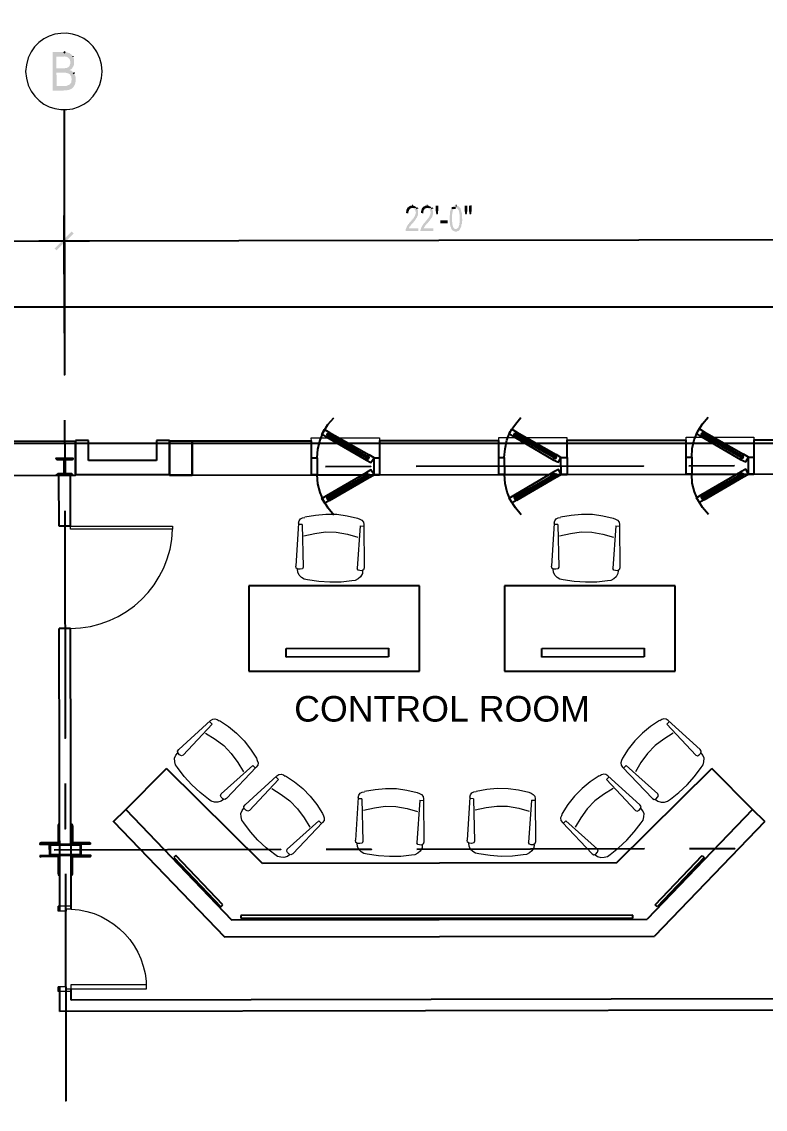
# Model space of a CAD drawing. Header units: inches. Extents: x 6322 to 85903, y -36042 to 7673.
# Drawn here: x 61245.9 to 61507.6, y 5755.1 to 6138 of the extents above; entities that cross this region are included whole.
import ezdxf
from ezdxf.enums import TextEntityAlignment as Align

# ---------------------------------------------------------------- set-up
doc = ezdxf.new("R2010")
doc.units = ezdxf.units.IN
doc.header["$LTSCALE"] = 10
doc.linetypes.add('Amconstr', pattern=[9999, 9999, 0])
doc.layers.add('A-DOOR', color=2, linetype='Continuous', lineweight=20)
for name, color, linetype in [('A-TEXT-P', 3, 'Continuous'), ('FOOTPATH', 1, 'Continuous'), ('FURN', 6, 'Continuous'), ('Plot Boundary', 1, 'Continuous')]:
    doc.layers.add(name, color=color, linetype=linetype)
doc.styles.add('1by8in-1F', font='arial.ttf', dxfattribs={"height": 6})

# ---------------------------------------------------------------- blocks, each defined once
blk = doc.blocks.new('chair')
at = {"color": 7, "linetype": 'Continuous', "lineweight": 9, "true_color": 0x000007}
for points in [[(9806.94, 3785.26), (9807.11, 3786.45), (9807.7, 3787.38), (9808.47, 3788.32), (9809.57, 3788.74), (9810.59, 3788.91)], [(9810.59, 3788.74), (9810.93, 3789.34), (9811.69, 3789.51)], [(9811.35, 3786.96), (9810.76, 3787.21), (9810.59, 3787.98), (9810.59, 3788.74)], [(9826.31, 3787.64), (9811.35, 3786.96), (9811.35, 3786.96)], [(9826.82, 3788.91), (9811.69, 3789.51), (9811.69, 3789.51)], [(9822.4, 3786.96), (9823.33, 3783.13), (9823.93, 3779.4), (9823.93, 3775.57), (9823.33, 3771.66), (9822.4, 3767.92)], [(9826.31, 3787.64), (9826.31, 3788.83), (9826.31, 3788.83)], [(9826.82, 3788.91), (9827.67, 3788.74), (9828.35, 3788.32), (9828.69, 3787.55), (9828.86, 3786.79)], [(9810.59, 3765.97), (9809.57, 3766.06), (9808.47, 3766.65), (9807.7, 3767.5), (9807.11, 3768.52), (9806.94, 3769.71), (9806.43, 3773.45), (9806.26, 3777.44), (9806.43, 3781.35), (9806.94, 3785.26)], [(9829.03, 3786.79), (9829.79, 3783.05), (9830.22, 3779.4), (9830.22, 3775.57), (9829.79, 3771.83), (9829.03, 3768.18)], [(9810.59, 3766.99), (9810.76, 3767.58), (9811.35, 3767.92)], [(9826.31, 3767.24), (9811.35, 3767.92), (9811.35, 3767.92)], [(9829.03, 3768.18), (9828.69, 3767.41), (9828.69, 3767.41)], [(9810.59, 3766.23), (9810.59, 3766.99), (9810.59, 3766.99)], [(9811.61, 3765.46), (9810.93, 3765.63), (9810.59, 3766.23)], [(9826.82, 3765.97), (9811.61, 3765.46), (9811.61, 3765.46)], [(9826.31, 3767.24), (9826.31, 3765.89), (9826.31, 3765.89)], [(9828.69, 3767.41), (9828.35, 3766.65), (9827.67, 3766.06), (9826.82, 3765.97)]]:
    blk.add_lwpolyline(points, dxfattribs=at)
blk = doc.blocks.new('D 90')
for p, q in [((65291.7, 3446.52), (65292.8, 3446.52)), ((65291.7, 3446.52), (65291.7, 3440.52)), ((65292.8, 3446.52), (65292.8, 3444.33)), ((65292.8, 3444.33), (65293.89, 3444.33)), ((65293.89, 3444.33), (65293.89, 3440.52)), ((65328.89, 3444.33), (65328.89, 3440.52)), ((65328.89, 3444.33), (65328.89, 3440.52)), ((65328.89, 3444.33), (65329.76, 3444.33)), ((65329.76, 3446.52), (65329.76, 3444.33)), ((65329.76, 3446.52), (65331.07, 3446.52)), ((65331.07, 3446.52), (65331.07, 3440.52)), ((65291.7, 3440.52), (65293.89, 3440.52)), ((65328.89, 3440.52), (65331.07, 3440.52))]:
    blk.add_line(p, q)
blk.add_lwpolyline([(65292.8, 3481.17), (65292.8, 3446.52), (65294.99, 3446.52), (65294.99, 3481.1)])
blk.add_arc((65293.38, 3444.75), 36.43, 2.794, 90.9148)
blk = doc.blocks.new('pdf plan')
at = {"true_color": 0x000007}
for points in [[(226.362, 466.675), (225.584, 466.675), (225.584, 464.028), (226.378, 464.028), (226.378, 464.028), (226.403, 464.03), (226.429, 464.032), (226.454, 464.035), (226.48, 464.037), (226.506, 464.04), (226.532, 464.043), (226.558, 464.046), (226.584, 464.05), (226.609, 464.054), (226.635, 464.058), (226.661, 464.064), (226.686, 464.07), (226.712, 464.076), (226.736, 464.083), (226.761, 464.092), (226.785, 464.1), (226.809, 464.11), (226.832, 464.121), (226.854, 464.133), (226.876, 464.146), (226.898, 464.16), (226.918, 464.176), (226.938, 464.192), (226.957, 464.21), (226.957, 464.21), (226.974, 464.21), (227.007, 464.26), (227.04, 464.326), (225.849, 464.342), (225.849, 465.252), (227.023, 465.252), (226.974, 465.302), (226.941, 465.335), (226.891, 465.384), (226.759, 465.418), (226.792, 465.451), (226.825, 465.467), (226.891, 465.5), (225.849, 465.55), (225.849, 466.36), (226.974, 466.36), (226.941, 466.41), (226.908, 466.46), (226.858, 466.509), (226.808, 466.542), (226.759, 466.592), (226.726, 466.608), (226.676, 466.608), (226.61, 466.625), (226.577, 466.642), (226.444, 466.642)], [(226.974, 466.36), (226.279, 466.36), (226.378, 466.36), (226.378, 466.36), (226.403, 466.362), (226.428, 466.361), (226.453, 466.359), (226.478, 466.355), (226.502, 466.35), (226.527, 466.343), (226.55, 466.335), (226.574, 466.325), (226.596, 466.314), (226.618, 466.302), (226.639, 466.288), (226.659, 466.273), (226.679, 466.257), (226.697, 466.24), (226.713, 466.222), (226.729, 466.202), (226.743, 466.182), (226.755, 466.16), (226.766, 466.138), (226.775, 466.115), (226.782, 466.09), (226.787, 466.065), (226.791, 466.04), (226.792, 466.013), (226.792, 466.013), (226.792, 465.848), (226.759, 465.781), (226.742, 465.715), (226.726, 465.699), (226.676, 465.649), (226.643, 465.616), (226.577, 465.583), (226.56, 465.566), (226.478, 465.566), (226.378, 465.55), (225.849, 465.55), (226.891, 465.5), (226.941, 465.566), (226.957, 465.616), (227.007, 465.682), (227.023, 465.715), (227.056, 465.848), (227.056, 466.145), (227.023, 466.261), (226.974, 466.327)], [(227.023, 465.252), (226.345, 465.252), (226.444, 465.252), (226.511, 465.236), (226.56, 465.236), (226.61, 465.203), (226.659, 465.203), (226.676, 465.186), (226.742, 465.153), (226.792, 465.103), (226.825, 465.037), (226.858, 465.004), (226.875, 464.938), (226.875, 464.872), (226.891, 464.789), (226.875, 464.706), (226.875, 464.64), (226.858, 464.574), (226.808, 464.524), (226.792, 464.475), (226.742, 464.425), (226.676, 464.409), (226.643, 464.392), (226.577, 464.359), (226.511, 464.342), (225.849, 464.342), (227.04, 464.326), (227.09, 464.392), (227.09, 464.392), (227.102, 464.423), (227.113, 464.455), (227.123, 464.488), (227.133, 464.521), (227.142, 464.554), (227.149, 464.588), (227.156, 464.622), (227.162, 464.657), (227.166, 464.691), (227.17, 464.726), (227.172, 464.761), (227.172, 464.795), (227.172, 464.83), (227.169, 464.864), (227.166, 464.898), (227.161, 464.932), (227.154, 464.966), (227.145, 464.999), (227.135, 465.032), (227.123, 465.064), (227.109, 465.096), (227.094, 465.126), (227.076, 465.157), (227.056, 465.186), (227.056, 465.186), (227.056, 465.203)], [(250.543, 455.924), (250.229, 455.924), (250.295, 455.924), (250.312, 455.891), (250.312, 455.891), (250.324, 455.884), (250.335, 455.878), (250.346, 455.872), (250.356, 455.865), (250.365, 455.859), (250.374, 455.852), (250.383, 455.845), (250.391, 455.838), (250.398, 455.83), (250.405, 455.823), (250.411, 455.814), (250.417, 455.806), (250.422, 455.797), (250.427, 455.787), (250.432, 455.777), (250.436, 455.767), (250.44, 455.756), (250.444, 455.744), (250.447, 455.732), (250.45, 455.719), (250.453, 455.705), (250.456, 455.69), (250.458, 455.675), (250.46, 455.659), (250.46, 455.659), (250.477, 455.626), (250.477, 455.576), (250.477, 455.576), (250.473, 455.566), (250.469, 455.554), (250.464, 455.543), (250.46, 455.53), (250.456, 455.517), (250.452, 455.504), (250.447, 455.491), (250.443, 455.477), (250.438, 455.463), (250.433, 455.449), (250.428, 455.435), (250.423, 455.421), (250.418, 455.407), (250.412, 455.394), (250.407, 455.38), (250.401, 455.367), (250.395, 455.354), (250.389, 455.341), (250.382, 455.329), (250.375, 455.318), (250.368, 455.307), (250.36, 455.297), (250.353, 455.287), (250.345, 455.279), (250.345, 455.279), (250.328, 455.246), (250.312, 455.212), (250.262, 455.179), (250.245, 455.13), (250.196, 455.113), (250.179, 455.064), (250.096, 454.981), (250.08, 454.948), (250.03, 454.898), (250.014, 454.882), (249.997, 454.832), (249.948, 454.815), (249.931, 454.766), (249.931, 454.766), (249.925, 454.761), (249.919, 454.755), (249.912, 454.747), (249.906, 454.738), (249.9, 454.728), (249.894, 454.717), (249.888, 454.705), (249.881, 454.692), (249.875, 454.679), (249.869, 454.665), (249.863, 454.65), (249.857, 454.636), (249.85, 454.621), (249.844, 454.605), (249.838, 454.59), (249.832, 454.575), (249.826, 454.56), (249.819, 454.545), (249.813, 454.531), (249.807, 454.517), (249.801, 454.503), (249.795, 454.491), (249.788, 454.479), (249.782, 454.468), (249.782, 454.468), (249.782, 454.336), (250.642, 454.336), (250.642, 454.534), (249.997, 454.534), (250.03, 454.617), (250.047, 454.65), (250.08, 454.667), (250.096, 454.683), (250.113, 454.733), (250.146, 454.749), (250.163, 454.799), (250.196, 454.832), (250.245, 454.882), (250.262, 454.882), (250.295, 454.915), (250.328, 454.964), (250.345, 454.997), (250.394, 455.047), (250.411, 455.064), (250.427, 455.113), (250.477, 455.146), (250.493, 455.179), (250.493, 455.196), (250.527, 455.246), (250.56, 455.279), (250.56, 455.328), (250.609, 455.411), (250.626, 455.477), (250.626, 455.742), (250.609, 455.791), (250.56, 455.874)], [(250.229, 456.089), (250.113, 456.089), (250.08, 456.056), (250.03, 456.039), (250.014, 456.039), (249.997, 456.023), (249.948, 455.973), (249.898, 455.94), (249.898, 455.94), (249.892, 455.93), (249.886, 455.92), (249.88, 455.909), (249.875, 455.899), (249.869, 455.888), (249.864, 455.878), (249.859, 455.867), (249.855, 455.857), (249.85, 455.846), (249.846, 455.836), (249.842, 455.825), (249.838, 455.814), (249.835, 455.803), (249.831, 455.792), (249.828, 455.781), (249.826, 455.77), (249.823, 455.759), (249.821, 455.747), (249.819, 455.736), (249.818, 455.724), (249.817, 455.712), (249.816, 455.7), (249.815, 455.688), (249.815, 455.676), (249.815, 455.676), (249.799, 455.642), (249.799, 455.576), (249.964, 455.56), (249.964, 455.659), (249.997, 455.709), (249.997, 455.742), (250.014, 455.791), (250.03, 455.808), (250.047, 455.824), (250.08, 455.874), (250.113, 455.891), (250.146, 455.891), (250.179, 455.924), (250.543, 455.924), (250.527, 455.957), (250.477, 456.006), (250.427, 456.023), (250.411, 456.039), (250.378, 456.056), (250.345, 456.089), (250.262, 456.089)], [(251.585, 455.924), (251.238, 455.924), (251.304, 455.924), (251.32, 455.891), (251.32, 455.891), (251.34, 455.881), (251.358, 455.872), (251.373, 455.864), (251.387, 455.856), (251.399, 455.849), (251.409, 455.843), (251.418, 455.837), (251.426, 455.831), (251.432, 455.825), (251.438, 455.819), (251.443, 455.812), (251.447, 455.806), (251.45, 455.799), (251.453, 455.791), (251.455, 455.783), (251.458, 455.774), (251.46, 455.764), (251.462, 455.753), (251.465, 455.741), (251.468, 455.728), (251.471, 455.713), (251.475, 455.697), (251.48, 455.679), (251.486, 455.659), (251.486, 455.659), (251.486, 455.576), (251.469, 455.527), (251.469, 455.494), (251.436, 455.411), (251.403, 455.345), (251.403, 455.328), (251.387, 455.295), (251.37, 455.279), (251.354, 455.246), (251.32, 455.212), (251.287, 455.179), (251.254, 455.13), (251.238, 455.113), (251.155, 455.031), (251.139, 454.981), (251.089, 454.948), (251.072, 454.898), (251.023, 454.882), (251.006, 454.832), (250.99, 454.815), (250.957, 454.766), (250.94, 454.749), (250.923, 454.716), (250.907, 454.683), (250.857, 454.6), (250.824, 454.518), (250.824, 454.468), (250.791, 454.435), (250.791, 454.336), (251.668, 454.336), (251.668, 454.534), (251.006, 454.534), (251.056, 454.617), (251.089, 454.65), (251.089, 454.667), (251.089, 454.667), (251.095, 454.675), (251.102, 454.683), (251.108, 454.692), (251.115, 454.701), (251.122, 454.71), (251.129, 454.719), (251.136, 454.728), (251.143, 454.737), (251.15, 454.746), (251.157, 454.756), (251.164, 454.765), (251.172, 454.774), (251.179, 454.783), (251.186, 454.793), (251.193, 454.802), (251.2, 454.811), (251.207, 454.82), (251.214, 454.829), (251.221, 454.838), (251.228, 454.847), (251.235, 454.856), (251.242, 454.865), (251.248, 454.873), (251.254, 454.882), (251.254, 454.882), (251.287, 454.882), (251.304, 454.915), (251.354, 454.964), (251.37, 454.997), (251.403, 455.047), (251.436, 455.064), (251.453, 455.113), (251.486, 455.146), (251.519, 455.179), (251.519, 455.196), (251.552, 455.246), (251.585, 455.279), (251.602, 455.328), (251.602, 455.361), (251.602, 455.361), (251.61, 455.378), (251.617, 455.395), (251.624, 455.412), (251.63, 455.43), (251.636, 455.448), (251.641, 455.466), (251.646, 455.484), (251.65, 455.502), (251.653, 455.521), (251.656, 455.539), (251.658, 455.558), (251.66, 455.576), (251.66, 455.595), (251.66, 455.614), (251.659, 455.632), (251.658, 455.65), (251.656, 455.669), (251.653, 455.687), (251.649, 455.705), (251.645, 455.723), (251.639, 455.74), (251.633, 455.758), (251.626, 455.775), (251.618, 455.791), (251.618, 455.791), (251.618, 455.824), (251.602, 455.874)], [(251.238, 456.089), (251.139, 456.089), (251.089, 456.056), (251.072, 456.039), (251.023, 456.039), (251.006, 456.023), (250.957, 455.973), (250.923, 455.94), (250.923, 455.94), (250.917, 455.93), (250.911, 455.92), (250.906, 455.909), (250.9, 455.899), (250.895, 455.888), (250.89, 455.878), (250.885, 455.867), (250.88, 455.857), (250.876, 455.846), (250.871, 455.836), (250.867, 455.825), (250.864, 455.814), (250.86, 455.803), (250.857, 455.792), (250.854, 455.781), (250.851, 455.77), (250.849, 455.759), (250.847, 455.747), (250.845, 455.736), (250.843, 455.724), (250.842, 455.712), (250.841, 455.7), (250.841, 455.688), (250.841, 455.676), (250.841, 455.676), (250.824, 455.642), (250.824, 455.576), (250.99, 455.56), (250.99, 455.659), (251.006, 455.709), (251.006, 455.742), (251.023, 455.791), (251.056, 455.808), (251.072, 455.824), (251.089, 455.874), (251.139, 455.891), (251.172, 455.891), (251.205, 455.924), (251.585, 455.924), (251.535, 455.957), (251.486, 456.006), (251.469, 456.023), (251.436, 456.039), (251.387, 456.056), (251.37, 456.089), (251.287, 456.089)], [(251.883, 455.477), (251.833, 455.791), (251.833, 456.089), (252.015, 456.089), (252.015, 455.791), (251.982, 455.477)], [(252.941, 455.924), (252.892, 455.824), (252.842, 455.742), (252.842, 455.709), (252.826, 455.676), (252.826, 455.593), (252.809, 455.56), (252.809, 455.411), (252.792, 455.361), (252.792, 455.295), (252.792, 455.295), (252.791, 455.271), (252.789, 455.248), (252.788, 455.226), (252.788, 455.205), (252.788, 455.184), (252.788, 455.165), (252.789, 455.146), (252.789, 455.127), (252.79, 455.109), (252.792, 455.092), (252.793, 455.075), (252.795, 455.057), (252.796, 455.04), (252.798, 455.023), (252.799, 455.006), (252.801, 454.989), (252.803, 454.971), (252.804, 454.953), (252.805, 454.935), (252.807, 454.916), (252.808, 454.896), (252.808, 454.876), (252.809, 454.854), (252.809, 454.832), (252.809, 454.832), (252.826, 454.799), (252.826, 454.733), (252.842, 454.683), (252.842, 454.65), (252.875, 454.617), (252.875, 454.584), (252.892, 454.534), (252.908, 454.518), (252.908, 454.468), (252.941, 454.452), (252.958, 454.435), (252.974, 454.385), (253.024, 454.369), (253.041, 454.352), (253.074, 454.336), (253.107, 454.336), (253.14, 454.303), (253.289, 454.303), (253.338, 454.336), (253.371, 454.336), (253.404, 454.352), (253.438, 454.369), (253.471, 454.419), (253.487, 454.452), (253.504, 454.468), (253.206, 454.468), (253.206, 454.468), (253.178, 454.474), (253.153, 454.483), (253.13, 454.496), (253.108, 454.511), (253.089, 454.529), (253.072, 454.55), (253.056, 454.572), (253.042, 454.597), (253.03, 454.623), (253.019, 454.651), (253.01, 454.68), (253.001, 454.71), (252.994, 454.741), (252.988, 454.772), (252.983, 454.804), (252.978, 454.836), (252.974, 454.867), (252.971, 454.898), (252.968, 454.929), (252.966, 454.959), (252.964, 454.987), (252.962, 455.014), (252.96, 455.04), (252.958, 455.064), (252.958, 455.064), (252.958, 455.246), (252.958, 455.246), (252.956, 455.269), (252.955, 455.291), (252.954, 455.311), (252.953, 455.329), (252.953, 455.345), (252.954, 455.36), (252.954, 455.374), (252.955, 455.386), (252.956, 455.398), (252.957, 455.409), (252.958, 455.42), (252.96, 455.43), (252.962, 455.439), (252.963, 455.449), (252.965, 455.459), (252.966, 455.469), (252.968, 455.479), (252.97, 455.49), (252.971, 455.501), (252.972, 455.514), (252.973, 455.528), (252.974, 455.542), (252.974, 455.559), (252.974, 455.576), (252.974, 455.576), (252.991, 455.626), (252.991, 455.659), (252.991, 455.659), (252.993, 455.669), (252.995, 455.68), (252.998, 455.691), (253.001, 455.701), (253.004, 455.712), (253.007, 455.723), (253.01, 455.734), (253.014, 455.744), (253.018, 455.755), (253.023, 455.765), (253.027, 455.775), (253.032, 455.785), (253.038, 455.795), (253.043, 455.804), (253.049, 455.813), (253.056, 455.822), (253.063, 455.83), (253.07, 455.838), (253.078, 455.846), (253.086, 455.852), (253.095, 455.859), (253.104, 455.864), (253.113, 455.87), (253.123, 455.874), (253.123, 455.874), (253.14, 455.891), (253.189, 455.924), (253.206, 455.924)], [(253.223, 456.089), (253.206, 456.089), (253.206, 456.089), (253.194, 456.089), (253.182, 456.088), (253.17, 456.087), (253.158, 456.085), (253.146, 456.083), (253.135, 456.08), (253.123, 456.077), (253.112, 456.073), (253.101, 456.069), (253.091, 456.064), (253.08, 456.059), (253.07, 456.054), (253.059, 456.048), (253.049, 456.042), (253.039, 456.035), (253.03, 456.028), (253.02, 456.02), (253.011, 456.012), (253.001, 456.004), (252.992, 455.995), (252.983, 455.986), (252.975, 455.977), (252.966, 455.967), (252.958, 455.957), (252.958, 455.957), (252.941, 455.924), (253.272, 455.924), (253.289, 455.891), (253.338, 455.874), (253.355, 455.858), (253.371, 455.808), (253.404, 455.775), (253.421, 455.742), (253.438, 455.709), (253.438, 455.676), (253.438, 455.676), (253.44, 455.663), (253.442, 455.651), (253.444, 455.639), (253.446, 455.627), (253.448, 455.615), (253.45, 455.604), (253.452, 455.592), (253.454, 455.581), (253.456, 455.569), (253.458, 455.558), (253.46, 455.546), (253.462, 455.535), (253.464, 455.524), (253.466, 455.512), (253.469, 455.501), (253.471, 455.489), (253.473, 455.478), (253.475, 455.466), (253.477, 455.455), (253.479, 455.443), (253.481, 455.431), (253.483, 455.419), (253.485, 455.407), (253.487, 455.394), (253.487, 455.394), (253.487, 455.113), (253.487, 455.113), (253.489, 455.089), (253.49, 455.068), (253.491, 455.048), (253.491, 455.03), (253.49, 455.014), (253.489, 454.999), (253.488, 454.985), (253.487, 454.973), (253.485, 454.961), (253.483, 454.951), (253.481, 454.941), (253.479, 454.931), (253.477, 454.922), (253.475, 454.913), (253.473, 454.904), (253.471, 454.895), (253.47, 454.886), (253.469, 454.876), (253.468, 454.866), (253.467, 454.854), (253.467, 454.842), (253.468, 454.829), (253.469, 454.815), (253.471, 454.799), (253.471, 454.799), (253.438, 454.749), (253.438, 454.716), (253.421, 454.683), (253.421, 454.65), (253.404, 454.617), (253.404, 454.6), (253.371, 454.567), (253.338, 454.534), (253.289, 454.501), (253.256, 454.468), (253.223, 454.468), (253.504, 454.468), (253.553, 454.567), (253.586, 454.65), (253.603, 454.716), (253.603, 454.799), (253.636, 454.832), (253.636, 454.981), (253.653, 455.031), (253.653, 455.394), (253.636, 455.444), (253.636, 455.494), (253.636, 455.494), (253.638, 455.504), (253.639, 455.514), (253.639, 455.525), (253.638, 455.535), (253.637, 455.545), (253.635, 455.556), (253.633, 455.566), (253.631, 455.576), (253.628, 455.587), (253.624, 455.597), (253.621, 455.607), (253.617, 455.618), (253.614, 455.628), (253.61, 455.638), (253.606, 455.649), (253.603, 455.659), (253.6, 455.669), (253.596, 455.68), (253.594, 455.69), (253.591, 455.7), (253.589, 455.711), (253.588, 455.721), (253.587, 455.731), (253.586, 455.742), (253.586, 455.742), (253.553, 455.824), (253.553, 455.874), (253.504, 455.924), (253.487, 455.957), (253.471, 455.973), (253.438, 456.006), (253.404, 456.039), (253.355, 456.056), (253.338, 456.056), (253.289, 456.089), (253.256, 456.089)], [(254.016, 456.089), (253.818, 456.089), (253.818, 455.791), (253.868, 455.477), (253.967, 455.477), (254.016, 455.791)], [(254.314, 456.089), (254.116, 456.089), (254.116, 455.791), (254.165, 455.477), (254.265, 455.477), (254.314, 455.791)], [(252.164, 454.865), (252.66, 454.865), (252.66, 455.064), (252.164, 455.064)], [(225.7, 453.178), (225.832, 453.062), (226.875, 454.352)], [(226.875, 454.352), (225.832, 453.062), (225.7, 453.178)], [(225.832, 453.062), (226.875, 454.352), (227.007, 454.22)], [(227.007, 454.22), (226.875, 454.352), (225.832, 453.062)]]:
    blk.add_hatch(color=7, dxfattribs=at).paths.add_polyline_path(points)
at = {"color": 7, "linetype": 'Continuous', "lineweight": -2, "true_color": 0x000007}
for p, q in [((226.362, 466.675), (226.444, 466.642)), ((226.974, 466.36), (226.974, 466.327)), ((227.023, 465.252), (227.056, 465.203)), ((250.229, 456.089), (250.262, 456.089)), ((250.543, 455.924), (250.56, 455.874)), ((251.238, 456.089), (251.287, 456.089)), ((251.585, 455.924), (251.602, 455.874)), ((252.941, 455.924), (253.206, 455.924)), ((253.223, 456.089), (253.256, 456.089))]:
    blk.add_line(p, q, dxfattribs=at)
at = {"color": 7, "linetype": 'Continuous', "lineweight": 9, "true_color": 0x000007}
for points in [[(223.782, 465.798), (223.732, 465.335), (223.782, 464.872)], [(228.992, 465.335), (228.942, 465.798), (228.826, 466.228)], [(228.826, 464.442), (228.942, 464.872), (228.992, 465.335)]]:
    blk.add_lwpolyline(points, dxfattribs=at)
at = {"color": 7, "linetype": 'Continuous', "lineweight": -2, "true_color": 0x000007}
for points in [[(226.362, 462.705), (226.362, 444.528), (226.362, 444.528)], [(226.362, 447.389), (226.362, 455.444), (226.362, 455.444)], [(226.362, 447.389), (226.362, 455.444), (226.362, 455.444)], [(173.815, 453.707), (228.098, 453.707), (228.098, 453.707)], [(224.609, 453.707), (279.488, 453.707), (279.488, 453.707)], [(226.362, 441.418), (226.362, 438.309), (226.362, 438.309)], [(243.679, 438.788), (243.729, 439.4), (243.878, 439.996), (244.109, 440.575), (244.423, 441.071), (244.82, 441.534)], [(256.514, 438.788), (256.58, 439.4), (256.696, 439.996), (256.927, 440.575), (257.275, 441.071), (257.655, 441.534)], [(269.365, 438.788), (269.399, 439.4), (269.547, 439.996), (269.779, 440.575), (270.11, 441.071), (270.507, 441.534)], [(244.423, 440.327), (244.341, 440.211), (243.993, 440.393), (244.192, 440.74), (244.523, 440.542), (244.473, 440.426)], [(244.341, 440.211), (247.053, 438.639), (247.053, 438.639)], [(244.523, 440.542), (247.235, 438.987), (247.235, 438.987)], [(257.258, 440.327), (257.192, 440.211), (256.845, 440.393), (257.043, 440.74), (257.374, 440.542), (257.308, 440.426)], [(257.192, 440.211), (259.872, 438.639), (259.872, 438.639)], [(257.374, 440.542), (260.07, 438.987), (260.07, 438.987)], [(270.11, 440.327), (270.011, 440.211), (269.68, 440.393), (269.895, 440.74), (270.226, 440.542), (270.143, 440.426)], [(270.011, 440.211), (272.723, 438.639), (272.723, 438.639)], [(270.226, 440.542), (272.922, 438.987), (272.922, 438.987)], [(227.114, 437.636), (227.114, 439.952), (216.736, 439.996), (216.736, 437.68)], [(247.119, 438.772), (247.053, 438.639), (247.367, 438.458), (247.582, 438.788), (247.235, 438.987), (247.152, 438.855)], [(259.954, 438.772), (259.872, 438.639), (260.219, 438.458), (260.401, 438.788), (260.07, 438.987), (260.004, 438.855)], [(272.789, 438.772), (272.723, 438.639), (273.07, 438.458), (273.252, 438.788), (272.922, 438.987), (272.855, 438.855)], [(244.258, 438.209), (247.367, 438.209), (247.367, 438.209)], [(250.477, 438.209), (266.057, 438.209), (266.057, 438.209)], [(269.167, 438.209), (272.276, 438.209), (272.276, 438.209)], [(176.147, 437.631), (227.114, 437.636), (227.114, 437.636)], [(243.282, 437.631), (247.963, 437.631), (247.963, 437.631)], [(244.82, 434.868), (244.423, 435.332), (244.109, 435.861), (243.878, 436.423), (243.729, 437.002), (243.679, 437.631)], [(244.341, 436.208), (247.053, 437.779), (247.053, 437.779)], [(244.523, 435.861), (247.235, 437.432), (247.235, 437.432)], [(247.152, 437.564), (247.235, 437.432), (247.582, 437.631), (247.367, 437.961), (247.053, 437.779), (247.119, 437.647)], [(256.134, 437.631), (260.814, 437.631), (260.814, 437.631)], [(257.655, 434.868), (257.275, 435.332), (256.927, 435.861), (256.696, 436.423), (256.58, 437.002), (256.514, 437.631)], [(257.192, 436.208), (259.872, 437.779), (259.872, 437.779)], [(257.374, 435.861), (260.07, 437.432), (260.07, 437.432)], [(260.004, 437.564), (260.07, 437.432), (260.401, 437.631), (260.219, 437.961), (259.872, 437.779), (259.954, 437.647)], [(268.985, 437.631), (273.633, 437.631), (273.633, 437.631)], [(270.507, 434.868), (270.11, 435.332), (269.779, 435.861), (269.547, 436.423), (269.399, 437.002), (269.365, 437.631)], [(270.011, 436.208), (272.723, 437.779), (272.723, 437.779)], [(270.226, 435.861), (272.922, 437.432), (272.922, 437.432)], [(272.855, 437.564), (272.922, 437.432), (273.252, 437.631), (273.07, 437.961), (272.723, 437.779), (272.789, 437.647)], [(244.473, 435.993), (244.523, 435.861), (244.192, 435.679), (243.993, 436.01), (244.341, 436.208), (244.423, 436.076)], [(257.308, 435.993), (257.374, 435.861), (257.043, 435.679), (256.845, 436.01), (257.192, 436.208), (257.258, 436.076)], [(270.143, 435.993), (270.226, 435.861), (269.895, 435.679), (269.68, 436.01), (270.011, 436.208), (270.11, 436.076)], [(226.362, 435.183), (226.362, 419.602), (226.362, 419.602)], [(226.362, 416.493), (226.362, 413.383), (226.362, 413.383)], [(228.098, 412.325), (226.742, 412.325), (226.742, 413.697)], [(226.858, 413.598), (226.808, 413.664), (226.742, 413.697)], [(226.858, 413.598), (226.858, 412.424), (228.016, 412.424)], [(225.584, 411.944), (241.148, 411.944), (241.148, 411.944)], [(228.098, 412.325), (228.082, 412.391), (228.016, 412.424)], [(244.258, 411.944), (247.367, 411.944), (247.367, 411.944)], [(250.477, 411.944), (266.057, 411.944), (266.057, 411.944)], [(269.167, 411.944), (272.276, 411.944), (272.276, 411.944)], [(224.609, 411.547), (224.625, 411.481), (224.708, 411.464)], [(224.609, 411.547), (225.965, 411.547), (225.965, 410.191)], [(225.882, 410.29), (225.882, 411.464), (224.708, 411.464)], [(225.882, 410.29), (225.899, 410.207), (225.965, 410.191)], [(226.362, 410.274), (226.362, 394.71), (226.362, 394.71)]]:
    blk.add_lwpolyline(points, dxfattribs=at)
for points in [[(244.374, 440.459), (244.341, 440.376), (247.202, 438.722), (247.235, 438.805)], [(257.225, 440.459), (257.176, 440.376), (260.054, 438.722), (260.087, 438.805)], [(270.06, 440.459), (270.011, 440.376), (272.872, 438.722), (272.922, 438.805)], [(243.282, 437.631), (243.282, 439.946), (235.111, 439.946), (235.111, 437.631)], [(256.134, 437.631), (256.134, 439.946), (247.963, 439.946), (247.963, 437.631)], [(268.985, 437.631), (268.985, 439.946), (260.814, 439.946), (260.814, 437.631)], [(281.803, 437.631), (281.803, 439.946), (273.633, 439.946), (273.633, 437.631)], [(225.882, 437.73), (225.816, 437.68), (225.766, 437.631), (226.941, 437.631), (226.908, 437.68), (226.858, 437.73), (226.411, 437.73), (226.411, 438.706), (226.858, 438.706), (226.908, 438.722), (226.941, 438.788), (225.766, 438.788), (225.816, 438.722), (225.882, 438.706), (226.296, 438.706), (226.296, 437.73)], [(243.282, 437.631), (243.282, 438.788), (243.679, 438.788), (243.679, 437.631)], [(247.582, 437.631), (247.582, 438.788), (247.963, 438.788), (247.963, 437.631)], [(256.134, 437.631), (256.134, 438.788), (256.514, 438.788), (256.514, 437.631)], [(260.401, 437.631), (260.401, 438.788), (260.814, 438.788), (260.814, 437.631)], [(268.985, 437.631), (268.985, 438.788), (269.365, 438.788), (269.365, 437.631)], [(273.252, 437.631), (273.252, 438.788), (273.633, 438.788), (273.633, 437.631)], [(247.202, 437.68), (244.341, 436.043), (244.374, 435.943), (247.235, 437.597)], [(246.325, 437.184), (246.491, 437.283), (246.54, 437.217), (246.375, 437.118)], [(246.59, 437.333), (246.755, 437.432), (246.789, 437.366), (246.623, 437.267)], [(246.838, 437.482), (247.004, 437.564), (247.053, 437.498), (246.871, 437.416)], [(260.054, 437.68), (257.176, 436.043), (257.225, 435.943), (260.087, 437.597)], [(259.177, 437.184), (259.342, 437.283), (259.392, 437.217), (259.227, 437.118)], [(259.425, 437.333), (259.607, 437.432), (259.64, 437.366), (259.475, 437.267)], [(259.69, 437.482), (259.855, 437.564), (259.905, 437.498), (259.723, 437.416)], [(272.872, 437.68), (270.011, 436.043), (270.06, 435.943), (272.922, 437.597)], [(272.028, 437.184), (272.194, 437.283), (272.227, 437.217), (272.045, 437.118)], [(272.276, 437.333), (272.458, 437.432), (272.475, 437.366), (272.31, 437.267)], [(272.541, 437.482), (272.707, 437.564), (272.723, 437.498), (272.558, 437.416)], [(245.085, 436.456), (245.25, 436.539), (245.267, 436.473), (245.101, 436.39)], [(245.333, 436.589), (245.498, 436.688), (245.531, 436.622), (245.35, 436.539)], [(245.581, 436.737), (245.763, 436.837), (245.78, 436.77), (245.614, 436.671)], [(245.846, 436.886), (246.011, 436.985), (246.028, 436.919), (245.862, 436.82)], [(246.077, 437.035), (246.243, 437.134), (246.292, 437.068), (246.11, 436.969)], [(257.903, 436.456), (258.085, 436.539), (258.118, 436.473), (257.953, 436.39)], [(258.168, 436.589), (258.333, 436.688), (258.366, 436.622), (258.201, 436.539)], [(258.416, 436.737), (258.581, 436.837), (258.631, 436.77), (258.466, 436.671)], [(258.664, 436.886), (258.846, 436.985), (258.879, 436.919), (258.714, 436.82)], [(258.929, 437.035), (259.094, 437.134), (259.144, 437.068), (258.962, 436.969)], [(270.755, 436.456), (270.937, 436.539), (270.97, 436.473), (270.804, 436.39)], [(271.019, 436.589), (271.185, 436.688), (271.218, 436.622), (271.053, 436.539)], [(271.268, 436.737), (271.433, 436.837), (271.483, 436.77), (271.317, 436.671)], [(271.516, 436.886), (271.698, 436.985), (271.714, 436.919), (271.565, 436.82)], [(271.78, 437.035), (271.946, 437.134), (271.962, 437.068), (271.797, 436.969)], [(244.572, 436.159), (244.738, 436.241), (244.787, 436.192), (244.605, 436.092)], [(244.82, 436.307), (245.002, 436.39), (245.019, 436.34), (244.87, 436.241)], [(257.407, 436.159), (257.573, 436.241), (257.606, 436.192), (257.44, 436.092)], [(257.655, 436.307), (257.821, 436.39), (257.87, 436.34), (257.705, 436.241)], [(270.259, 436.159), (270.424, 436.241), (270.457, 436.192), (270.292, 436.092)], [(270.507, 436.307), (270.672, 436.39), (270.722, 436.34), (270.54, 436.241)], [(224.708, 412.424), (224.625, 412.391), (224.609, 412.325), (225.965, 412.325), (225.965, 413.697), (225.899, 413.664), (225.882, 413.598), (225.882, 412.424)], [(227.42, 412.325), (227.42, 411.547), (225.287, 411.547), (225.287, 412.325)], [(227.387, 412.275), (227.387, 411.597), (225.353, 411.597), (225.353, 412.275)], [(228.016, 411.464), (228.082, 411.481), (228.098, 411.547), (226.742, 411.547), (226.742, 410.191), (226.808, 410.207), (226.858, 410.29), (226.858, 411.464)]]:
    blk.add_lwpolyline(points, close=True, dxfattribs=at)
at = {"color": 7, "linetype": 'Continuous', "lineweight": -2}
blk.add_lwpolyline([(233.542, 437.633), (235.107, 437.631), (235.111, 439.946), (233.546, 439.949)], close=True, dxfattribs=at)
at = {"color": 253, "linetype": 'Continuous', "lineweight": 20, "true_color": 0xb3b3b3}
for points in [[(243.282, 439.946), (243.282, 440.161), (247.963, 440.161), (247.963, 439.946)], [(256.134, 439.946), (256.134, 440.161), (260.814, 440.161), (260.814, 439.946)], [(268.985, 439.946), (268.985, 440.161), (273.633, 440.161), (273.633, 439.946)]]:
    blk.add_lwpolyline(points, dxfattribs=at)
at = {"color": 7, "linetype": 'Continuous', "lineweight": 9, "true_color": 0x000007}
for points in [[(228.826, 466.228), (227.9, 468.742), (224.278, 468.444), (223.782, 465.798)], [(223.782, 464.872), (224.278, 462.242), (227.9, 461.928), (228.826, 464.442)]]:
    blk.add_open_spline(points, degree=3, dxfattribs=at)
at = {"layer": 'A-DOOR'}
blk.add_lwpolyline([(226.745, 433.932), (226.745, 434.139), (233.76, 434.126), (233.76, 433.92)], close=True, dxfattribs=at)
blk.add_arc((226.743, 434.144), 7.02, 269.91758, 358.17051, dxfattribs=at)
at = {"layer": 'FURN', "linetype": 'Amconstr', "lineweight": 25}
for p, q in [((233.542, 437.659), (233.546, 439.998)), ((235.111, 437.631), (233.542, 437.633)), ((226.751, 434.139), (225.972, 434.139)), ((226.751, 427.124), (225.972, 427.124)), ((225.972, 407.733), (225.972, 427.124)), ((226.751, 407.862), (226.751, 427.124)), ((230.443, 414.629), (233.302, 417.506)), ((239.871, 410.979), (233.302, 417.506)), ((264.159, 410.979), (270.708, 417.44)), ((273.516, 414.594), (270.708, 417.44)), ((264.159, 410.979), (239.871, 410.979)), ((225.972, 400.847), (225.972, 402.537)), ((226.751, 401.626), (226.751, 402.373)), ((277.156, 401.625), (226.751, 401.626)), ((277.156, 400.846), (225.972, 400.847))]:
    blk.add_line(p, q, dxfattribs=at)
at = {"layer": 'FURN', "color": 2, "linetype": 'Amconstr', "lineweight": 25}
for p, q in [((229.644, 413.849), (230.505, 414.69)), ((230.505, 414.69), (237.758, 407.114)), ((273.495, 414.614), (266.264, 407.114)), ((274.33, 413.793), (273.495, 414.614)), ((229.667, 413.872), (237.265, 405.945)), ((274.33, 413.793), (266.754, 405.944)), ((237.758, 407.114), (266.264, 407.114)), ((237.265, 405.945), (266.754, 405.944))]:
    blk.add_line(p, q, dxfattribs=at)
at = {"layer": 'FURN', "linetype": 'Amconstr', "lineweight": 25}
for points in [[(233.546, 439.998), (232.669, 439.999), (232.667, 438.635), (227.99, 438.643), (227.993, 440.007), (227.116, 440.009), (227.112, 437.671), (233.542, 437.659)], [(225.972, 434.139), (225.972, 437.631)], [(226.751, 434.139), (226.751, 437.631)]]:
    blk.add_lwpolyline(points, dxfattribs=at)
for points in [[(238.975, 424.166), (250.666, 424.145), (250.677, 429.991), (238.985, 430.012)], [(256.506, 424.135), (268.198, 424.115), (268.208, 429.96), (256.516, 429.981)]]:
    blk.add_lwpolyline(points, close=True, dxfattribs=at)
at = {"layer": 'FURN', "color": 2, "linetype": 'Amconstr', "lineweight": 25}
for points in [[(241.531, 425.714), (248.546, 425.718), (248.546, 425.134), (241.531, 425.13)], [(259.063, 425.683), (266.078, 425.687), (266.078, 425.103), (259.063, 425.099)]]:
    blk.add_lwpolyline(points, close=True, dxfattribs=at)
at = {"layer": 'FURN', "color": 1, "linetype": 'Amconstr', "lineweight": 25}
for points in [[(237.024, 408.005), (237.163, 408.141), (233.945, 411.536), (233.806, 411.4)], [(266.953, 407.952), (266.814, 408.089), (270.044, 411.472), (270.182, 411.336)], [(265.269, 407.182), (265.269, 407.377), (238.378, 407.408), (238.378, 407.213)]]:
    blk.add_lwpolyline(points, close=True, dxfattribs=at)
at = {"layer": 'Plot Boundary', "color": 5, "lineweight": -3}
blk.add_lwpolyline([(173.816, 439.924), (484.814, 439.377), (484.645, 343.505), (173.647, 344.053)], close=True, dxfattribs=at)
at = {"layer": 'A-DOOR', "xscale": -0.1484842808672418, "yscale": 0.1484842808672418, "zscale": 0.1484842808672418, "rotation": 269.9093851005774}
blk.add_blockref('D 90', (-300.334, -9291.76), dxfattribs=at)
at = {"layer": 'FURN', "linetype": 'Amconstr', "lineweight": 25}
for p, xscale, yscale, zscale, rotation in [((931.872, -1498.666), 0.1948611713430316, 0.1948611713430316, 0.1948611713430316, 88.54567881109601), ((949.404, -1498.697), 0.1948611713430316, 0.1948611713430316, 0.1948611713430316, 88.54567881109601), ((-617.698, -1445.344), 0.1948611713430317, 0.1948611713430317, 0.1948611713430317, 44.32351258633272), ((1115.188, -1448.394), -0.1948611713430317, 0.1948611713430317, 0.1948611713430317, 315.4747743701291), ((-613.162, -1449.146), 0.1948611713430317, 0.1948611713430317, 0.1948611713430317, 44.32351258633272), ((1111.051, -1452.181), -0.1948611713430317, 0.1948611713430317, 0.1948611713430317, 315.4747743701291), ((935.931, -1517.494), 0.1948611713430316, 0.1948611713430316, 0.1948611713430316, 88.54567881109601), ((943.59, -1517.493), 0.1948611713430316, 0.1948611713430316, 0.1948611713430316, 88.54567881109601)]:
    blk.add_blockref('chair', p, dxfattribs=dict(at, xscale=xscale, yscale=yscale, zscale=zscale, rotation=rotation))
at = {"layer": 'A-TEXT-P', "style": '1by8in-1F'}
blk.add_text('CONTROL ROOM', height=1.75375, rotation=359.89914, dxfattribs=at).set_placement((252.212, 421.562), align=Align.MIDDLE_CENTER)

msp = doc.modelspace()

# ---------------------------------------------------------------- linework, layer by layer
at = {"layer": 'FOOTPATH'}
msp.add_lwpolyline([(60943.3098, 6037.65715), (63058.56644, 6037.65715), (63894.59773, 5201.62585), (63478.81895, 4785.84707), (62815.00886, 5449.65715), (61309.3098, 5449.65715), (61309.3098, 5350.45736), (60943.3098, 5350.45736)], close=True, dxfattribs=at)

# ---------------------------------------------------------------- block references
at = {"linetype": 'Amconstr', "lineweight": 25, "xscale": 5.131858713091743, "yscale": 5.131858713091743, "zscale": 5.131858713091743, "rotation": 0.100856521769071}
msp.add_blockref('pdf plan', (60103.28593, 3730.46186), dxfattribs=at)

doc.saveas('drawing.dxf')
